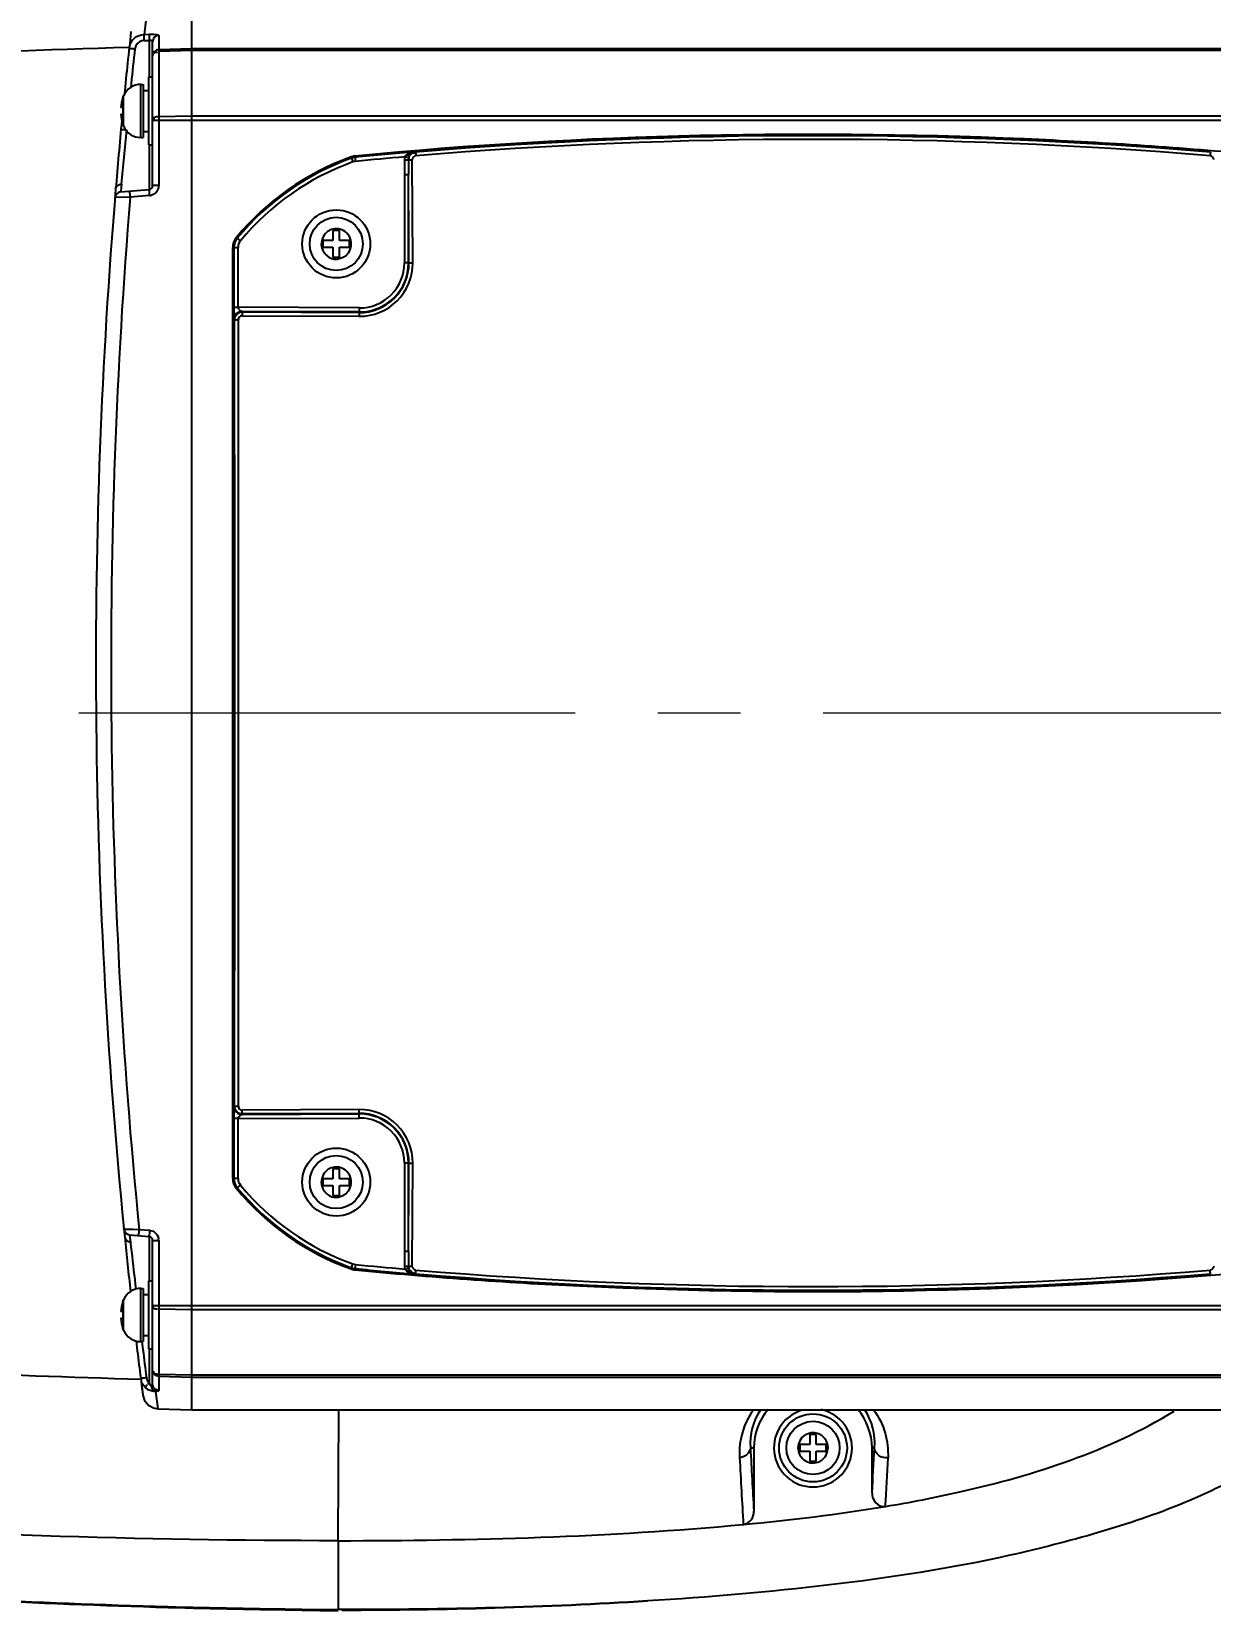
# Model space of a CAD drawing. Header units: millimetres. Extents: x 4061 to 8240, y 107 to 1541.
# Drawn here: x 6778.3 to 6823.5, y 1266.1 to 1326.7 of the extents above; entities that cross this region are included whole.
import ezdxf
from ezdxf import colors
from ezdxf.entities.mleader import LeaderData, LeaderLine
from ezdxf.math import Vec2, Vec3

# ---------------------------------------------------------------- set-up
doc = ezdxf.new("R2010")
doc.units = ezdxf.units.MM
doc.linetypes.add('CENTER2', pattern=[28.575, 19.05, -3.175, 3.175, -3.175])
doc.layers.add('中心线层', color=7, linetype='CENTER2', lineweight=0)
doc.layers.add('轮廓实线层', color=7, linetype='Continuous', lineweight=30)
doc.layers.add('尺寸标注', color=7, linetype='Continuous')
doc.styles.add('思源黑', font='SourceHanSansCN-Normal.ttf')
doc.dimstyles.new('尺寸标注_3_10比例', dxfattribs={"dimtxt": 7, "dimasz": 6, "dimexe": 2, "dimexo": 1.5, "dimgap": 1, "dimtad": 1, "dimdec": 1, "dimlfac": 3.333333, "dimdsep": 46, "dimtxsty": '思源黑', "dimcen": 0.09, "dimadec": 0, "dimazin": 0, "dimtp": 0.01, "dimtm": 0.01, "dimtfac": 1, "dimtdec": 1, "dimtofl": 0, "dimtmove": 0, "dimatfit": 3, "dimfxl": 0, "dimtolj": 1, "dimarcsym": 0})

# ---------------------------------------------------------------- blocks, each defined once
blk = doc.blocks.new('*D1366')
at = {"layer": 'Defpoints', "color": 0}
for p in [(6764.005, 1353.323), (6755.005, 1321.53), (6764.005, 1321.53)]:
    blk.add_point(p, dxfattribs=at)
at = {"layer": '轮廓实线层', "color": 0, "lineweight": -2}
for p, q in [((6755.005, 1323.03), (6755.005, 1355.323)), ((6764.005, 1323.03), (6764.005, 1355.323)), ((6749.005, 1353.323), (6743.005, 1353.323)), ((6770.005, 1353.323), (6787.732, 1353.323))]:
    blk.add_line(p, q, dxfattribs=at)
at = {"layer": '轮廓实线层', "color": 0}
for points in [[(6749.005, 1352.323), (6749.005, 1354.323), (6755.005, 1353.323)], [(6770.005, 1354.323), (6770.005, 1352.323), (6764.005, 1353.323)]]:
    blk.add_solid(points, dxfattribs=at)
at = {"layer": '轮廓实线层', "color": 0, "insert": (6781.869, 1357.953), "char_height": 7, "attachment_point": 5, "style": '思源黑'}
blk.add_mtext('\\A1;30', dxfattribs=at)

msp = doc.modelspace()

# ---------------------------------------------------------------- linework, layer by layer
for p, q in [((6782.651, 1327.209), (6782.578, 1326.568)), ((6784.405, 1273.79), (6784.405, 1327.271)), ((6782.567, 1326.33), (6782.768, 1326.335)), ((6782.58, 1326.568), (6782.781, 1326.572)), ((6782.768, 1326.335), (6782.768, 1324.935)), ((6782.94, 1326.415), (6782.905, 1326.292)), ((6782.905, 1320.769), (6782.905, 1326.292)), ((6783.137, 1326.529), (6783.137, 1320.769)), ((6783.137, 1325.988), (6784.405, 1326.032)), ((6784.405, 1325.944), (6783.137, 1325.914)), ((6784.405, 1326.032), (6936.355, 1326.032)), ((6936.355, 1325.944), (6784.405, 1325.944)), ((6782.755, 1322.326), (6782.755, 1324.935)), ((6782.755, 1324.935), (6782.905, 1324.935)), ((6782.083, 1324.688), (6782.066, 1324.522)), ((6782.452, 1322.61), (6782.452, 1324.65)), ((6782.452, 1324.65), (6782.542, 1324.65)), ((6782.542, 1324.65), (6782.542, 1322.61)), ((6782.542, 1324.415), (6782.755, 1324.415)), ((6781.767, 1323.758), (6781.683, 1323.758)), ((6781.762, 1324.14), (6781.788, 1324.207)), ((6781.767, 1324.14), (6781.762, 1324.14)), ((6781.788, 1324.204), (6781.788, 1324.207)), ((6781.788, 1323.053), (6781.788, 1324.204)), ((6781.683, 1323.503), (6781.767, 1323.503)), ((6781.788, 1323.053), (6781.762, 1323.12)), ((6781.762, 1323.12), (6781.767, 1323.12)), ((6782.905, 1323.278), (6936.355, 1323.278)), ((6784.405, 1323.431), (6783.137, 1323.409)), ((6936.355, 1323.431), (6784.405, 1323.431)), ((6782.452, 1322.61), (6782.542, 1322.61)), ((6782.542, 1322.846), (6782.755, 1322.846)), ((6782.755, 1322.325), (6782.905, 1322.325)), ((6782.768, 1322.326), (6782.768, 1320.62)), ((6792.998, 1322.05), (6792.976, 1322.056)), ((6790.522, 1321.864), (6790.591, 1321.673)), ((6790.667, 1321.896), (6790.687, 1321.694)), ((6792.573, 1321.753), (6792.726, 1321.752)), ((6792.736, 1321.827), (6792.589, 1321.867)), ((6792.892, 1317.806), (6792.873, 1321.76)), ((6781.704, 1320.822), (6781.68, 1320.559)), ((6783.137, 1320.769), (6782.905, 1320.769)), ((6792.571, 1321.192), (6792.571, 1317.798)), ((6792.571, 1321.192), (6792.727, 1321.192)), ((6792.727, 1317.798), (6792.727, 1321.192)), ((6781.502, 1320.306), (6781.459, 1320.305)), ((6782.041, 1320.316), (6781.502, 1320.306)), ((6781.677, 1320.525), (6782.768, 1320.62)), ((6781.68, 1320.559), (6781.677, 1320.525)), ((6782.781, 1320.381), (6782.041, 1320.316)), ((6789.828, 1319.04), (6789.828, 1318.658)), ((6790.083, 1319.04), (6789.828, 1319.04)), ((6790.083, 1318.658), (6790.083, 1319.04)), ((6785.98, 1282.666), (6785.98, 1318.394)), ((6785.98, 1318.394), (6786.183, 1318.394)), ((6786.027, 1318.394), (6786.027, 1316.097)), ((6786.275, 1318.648), (6786.119, 1318.778)), ((6786.183, 1316.097), (6786.183, 1318.394)), ((6789.445, 1318.658), (6789.445, 1318.403)), ((6789.828, 1318.658), (6789.445, 1318.658)), ((6789.445, 1318.403), (6789.828, 1318.403)), ((6789.828, 1318.403), (6789.828, 1318.02)), ((6790.465, 1318.658), (6790.083, 1318.658)), ((6790.083, 1318.02), (6790.083, 1318.403)), ((6790.083, 1318.403), (6790.465, 1318.403)), ((6790.465, 1318.403), (6790.465, 1318.658)), ((6789.828, 1318.02), (6790.083, 1318.02)), ((6792.743, 1317.798), (6792.571, 1317.798)), ((6786.027, 1316.097), (6786.183, 1316.097)), ((6790.837, 1316.073), (6786.183, 1316.097)), ((6786.33, 1315.945), (6786.338, 1315.941)), ((6790.836, 1315.917), (6786.338, 1315.941)), ((6786.348, 1315.916), (6786.347, 1315.773)), ((6786.348, 1315.916), (6790.836, 1315.893)), ((6790.836, 1315.893), (6790.835, 1315.75)), ((6790.837, 1316.073), (6790.836, 1315.917)), ((6790.836, 1315.917), (6790.836, 1315.893)), ((6786.036, 1315.65), (6786.037, 1315.642)), ((6786.037, 1315.642), (6786.047, 1315.616)), ((6786.197, 1285.438), (6786.197, 1315.623)), ((6786.347, 1315.773), (6790.835, 1315.75)), ((6786.027, 1284.963), (6786.027, 1282.666)), ((6786.183, 1284.963), (6786.027, 1284.963)), ((6786.037, 1285.418), (6786.047, 1285.444)), ((6786.183, 1284.963), (6790.837, 1284.987)), ((6786.183, 1282.666), (6786.183, 1284.963)), ((6786.338, 1285.12), (6790.836, 1285.143)), ((6790.835, 1285.31), (6786.347, 1285.287)), ((6786.348, 1285.144), (6786.347, 1285.287)), ((6790.836, 1285.167), (6786.348, 1285.144)), ((6790.837, 1284.987), (6790.835, 1285.31)), ((6792.571, 1283.262), (6792.571, 1279.868)), ((6792.571, 1283.262), (6792.743, 1283.262)), ((6792.727, 1279.868), (6792.727, 1283.262)), ((6792.873, 1279.3), (6792.892, 1283.255)), ((6786.183, 1282.666), (6785.98, 1282.666)), ((6789.445, 1282.658), (6789.445, 1282.403)), ((6789.828, 1282.658), (6789.445, 1282.658)), ((6789.828, 1283.04), (6789.828, 1282.658)), ((6790.083, 1283.04), (6789.828, 1283.04)), ((6790.083, 1282.658), (6790.083, 1283.04)), ((6790.465, 1282.658), (6790.083, 1282.658)), ((6790.465, 1282.403), (6790.465, 1282.658)), ((6786.119, 1282.283), (6786.275, 1282.412)), ((6789.445, 1282.403), (6789.828, 1282.403)), ((6789.828, 1282.403), (6789.828, 1282.02)), ((6789.828, 1282.02), (6790.083, 1282.02)), ((6790.083, 1282.02), (6790.083, 1282.403)), ((6790.083, 1282.403), (6790.465, 1282.403)), ((6781.804, 1280.721), (6781.801, 1280.75)), ((6781.977, 1280.719), (6782.164, 1280.717)), ((6782.164, 1280.717), (6782.387, 1280.714)), ((6782.387, 1280.714), (6782.781, 1280.679)), ((6782.022, 1280.506), (6782.768, 1280.44)), ((6782.022, 1280.506), (6782.035, 1280.385)), ((6782.035, 1280.385), (6782.051, 1280.239)), ((6782.768, 1280.44), (6782.768, 1278.735)), ((6782.905, 1274.768), (6782.905, 1280.291)), ((6782.905, 1280.291), (6783.137, 1280.291)), ((6783.137, 1280.291), (6783.137, 1274.531)), ((6792.727, 1279.868), (6792.571, 1279.868)), ((6790.522, 1279.196), (6790.591, 1279.388)), ((6790.687, 1279.366), (6790.667, 1279.164)), ((6792.573, 1279.307), (6792.726, 1279.308)), ((6792.589, 1279.193), (6792.736, 1279.233)), ((6792.976, 1279.004), (6792.998, 1279.011)), ((6782.452, 1276.41), (6782.452, 1278.45)), ((6782.452, 1278.45), (6782.542, 1278.45)), ((6782.542, 1278.45), (6782.542, 1276.41)), ((6782.755, 1276.126), (6782.755, 1278.735)), ((6782.755, 1278.735), (6782.905, 1278.735)), ((6781.762, 1277.94), (6781.788, 1278.007)), ((6781.767, 1277.94), (6781.762, 1277.94)), ((6781.788, 1278.004), (6781.788, 1278.007)), ((6781.788, 1276.853), (6781.788, 1278.004)), ((6782.542, 1278.215), (6782.755, 1278.215)), ((6936.355, 1277.782), (6782.905, 1277.782)), ((6781.767, 1277.558), (6781.683, 1277.558)), ((6781.683, 1277.303), (6781.767, 1277.303)), ((6784.405, 1277.629), (6783.137, 1277.651)), ((6936.355, 1277.629), (6784.405, 1277.629)), ((6781.788, 1276.853), (6781.762, 1276.92)), ((6781.762, 1276.92), (6781.767, 1276.92)), ((6782.542, 1276.646), (6782.755, 1276.646)), ((6782.452, 1276.41), (6782.542, 1276.41)), ((6782.495, 1276.415), (6782.533, 1276.099)), ((6782.755, 1276.125), (6782.905, 1276.125)), ((6782.768, 1276.126), (6782.768, 1274.822)), ((6782.447, 1275.004), (6782.529, 1274.359)), ((6782.937, 1274.651), (6782.905, 1274.768)), ((6784.405, 1275.116), (6783.137, 1275.147)), ((6784.405, 1275.029), (6783.137, 1275.072)), ((6936.355, 1275.116), (6784.405, 1275.116)), ((6936.355, 1275.029), (6784.405, 1275.029)), ((6783.018, 1274.495), (6783.104, 1273.835)), ((6783.103, 1273.835), (6784.405, 1273.79)), ((6784.405, 1273.79), (6936.355, 1273.79)), ((6790.036, 1273.781), (6790.019, 1268.769)), ((6808.128, 1272.84), (6808.128, 1272.458)), ((6808.383, 1272.84), (6808.128, 1272.84)), ((6808.383, 1272.458), (6808.383, 1272.84)), ((6805.852, 1272.33), (6805.985, 1272.33)), ((6805.985, 1272.33), (6805.985, 1269.904)), ((6807.746, 1272.458), (6807.746, 1272.203)), ((6808.128, 1272.458), (6807.746, 1272.458)), ((6808.766, 1272.458), (6808.383, 1272.458)), ((6808.766, 1272.203), (6808.766, 1272.458)), ((6810.521, 1270.602), (6810.521, 1272.33)), ((6810.521, 1272.33), (6810.621, 1272.33)), ((6807.746, 1272.203), (6808.128, 1272.203)), ((6808.128, 1272.203), (6808.128, 1271.82)), ((6808.128, 1271.82), (6808.383, 1271.82)), ((6808.383, 1271.82), (6808.383, 1272.203)), ((6808.383, 1272.203), (6808.766, 1272.203)), ((6790.024, 1268.769), (6790.024, 1266.125)), ((6790.176, 1266.125), (6790.024, 1266.125)), ((6790.176, 1266.096), (6790.176, 1266.125))]:
    msp.add_line(p, q)
for points in [[(6792.736, 1321.827), (6792.748, 1321.864), (6792.764, 1321.899), (6792.784, 1321.932)], [(6792.589, 1321.867), (6792.58, 1321.83), (6792.575, 1321.791), (6792.573, 1321.753)], [(6792.573, 1279.307), (6792.575, 1279.269), (6792.58, 1279.231), (6792.589, 1279.193)], [(6792.667, 1279.11), (6792.637, 1279.134), (6792.611, 1279.162), (6792.589, 1279.193)], [(6782.529, 1274.358), (6782.598, 1274.145), (6782.744, 1273.97)], [(6782.744, 1273.97), (6782.944, 1273.862), (6783.104, 1273.835)]]:
    msp.add_lwpolyline(points)
for centre, radius in [((6789.955, 1318.53), 1.305), ((6789.955, 1318.53), 1.02), ((6789.955, 1282.53), 1.305), ((6789.955, 1282.53), 1.02), ((6808.256, 1272.33), 1.305), ((6808.256, 1272.33), 1.02)]:
    msp.add_circle(centre, radius)
for centre, radius, start, end in [((7001.66, 1302.251), 220.94, 173.65299, 174.2846), ((6782.605, 1325.969), 0.605, 152.79504, 170.1488), ((6782.594, 1325.975), 0.592, 128.56987, 152.67874), ((6785.409, 1326.394), 2.641, 179.51129, 181.29184), ((6782.594, 1325.972), 0.593, 170.17153, 173.81445), ((7001.637, 1302.251), 220.698, 173.82006, 174.16521), ((6782.452, 1323.93), 0.72, 90, 157.38014), ((6783.172, 1323.63), 1.495, 160.04787, 175.10622), ((6783.172, 1323.63), 1.411, 174.81427, 185.18573), ((7001.66, 1302.251), 220.94, 174.54108, 175.22781), ((6783.172, 1323.63), 1.495, 184.89378, 199.95213), ((6964.268, 1304.04), 183.334, 174.09494, 174.74817), ((6782.452, 1323.33), 0.72, 202.61986, 270), ((6784.272, 1347.882), 25.092, 264.33356, 264.59222), ((6808.255, 1137.935), 184.746, 85.26292, 94.73728), ((6808.255, 1138.02), 184.52, 85.26097, 94.73924), ((6806.953, 1153.447), 169.188, 94.73847, 95.52211), ((6793.969, 1312.261), 10.203, 109.74515, 140.3036), ((6793.969, 1312.261), 10.156, 109.74515, 140.3036), ((6793.969, 1312.261), 10, 109.74515, 140.3036), ((6790.725, 1321.299), 0.6, 95.52493, 109.74515), ((6790.725, 1321.299), 0.553, 95.52493, 109.74515), ((6790.725, 1321.299), 0.397, 95.52493, 109.74515), ((6806.953, 1153.447), 169.032, 94.87473, 95.52211), ((6873.379, 1321.198), 80.807, 179.60646, 180.00429), ((6793.023, 1321.751), 0.297, 165.02562, 179.76525), ((6960.539, 1321.642), 167.813, 179.96248, 180.15368), ((6782.755, 1320.769), 0.15, 275, 0), ((6999.504, 1302.411), 218.778, 175.22256, 185.68199), ((6999.934, 1302.415), 218.627, 175.30333, 185.69661), ((6781.698, 1320.286), 0.24, 95, 175.30847), ((6782.747, 1320.766), 0.387, 275.06485, 284.99238), ((6789.955, 1318.531), 0.576, 115.18007, 129.02915), ((6789.954, 1318.524), 0.583, 67.94386, 76.10103), ((6789.954, 1318.529), 0.578, 6.5115, 37.09381), ((6786.58, 1318.394), 0.6, 140.3036, 180), ((6786.58, 1318.394), 0.553, 140.3036, 180), ((6786.58, 1318.394), 0.397, 140.3036, 180.00039), ((6789.939, 1318.517), 0.556, 215.38556, 222.48001), ((6790.846, 1317.797), 2.047, 269.70741, 0.25376), ((6790.846, 1317.79), 1.897, 269.69428, 0.26054), ((6790.846, 1317.798), 1.881, 269.70313, 0), ((6790.846, 1317.798), 1.725, 269.70313, 0), ((6809.88, 1316.079), 23.853, 179.95616, 180.33903), ((6798.102, 1316.017), 12.074, 180.37594, 180.6609), ((6786.347, 1315.623), 0.293, 89.82294, 130.15772), ((-3174.355, 1300.53), 9960.414, 359.9132208, 0.0867803), ((6786.203, 1312.35), 3.273, 90.09994, 90.82792), ((6804.137, 1284.998), 18.11, 179.67818, 180.11096), ((6799.693, 1285.023), 13.666, 179.30647, 179.6784), ((6786.345, 1285.441), 0.296, 229.81525, 240.23218), ((6786.203, 1288.711), 3.273, 269.17025, 269.90003), ((6790.846, 1283.264), 2.047, 359.74607, 90.29276), ((6790.846, 1283.271), 1.897, 359.73945, 90.30573), ((6790.846, 1283.262), 1.881, 0, 90.29687), ((6790.846, 1283.262), 1.725, 0, 90.29687), ((6786.58, 1282.666), 0.6, 180, 219.6964), ((6786.58, 1282.666), 0.553, 180, 219.6964), ((6786.58, 1282.666), 0.397, 179.9996, 219.6964), ((6789.955, 1282.531), 0.576, 115.18007, 129.02915), ((6789.954, 1282.524), 0.583, 67.94386, 76.10103), ((6789.954, 1282.529), 0.578, 6.5115, 37.09381), ((6793.969, 1288.8), 10.203, 219.6964, 250.25485), ((6793.969, 1288.8), 10.156, 219.6964, 250.25485), ((6793.969, 1288.8), 10, 219.6964, 250.25485), ((6789.939, 1282.517), 0.556, 215.38556, 222.48001), ((6782.043, 1280.745), 0.24, 185.68978, 265), ((6999.504, 1302.411), 218.778, 185.69856, 185.76738), ((7004.195, 1302.829), 223.487, 185.75312, 186.29768), ((6963.517, 1300.376), 182.58, 186.33211, 186.44894), ((6782.755, 1280.291), 0.15, 0, 85), ((6782.753, 1280.291), 0.384, 0.04309, 8.52344), ((6963.155, 1300.337), 182.215, 186.44965, 186.90532), ((6873.381, 1279.862), 80.809, 179.99572, 180.3934), ((6960.374, 1279.418), 167.648, 179.84623, 180.03755), ((6790.725, 1279.761), 0.6, 250.25485, 264.47507), ((6790.725, 1279.761), 0.553, 250.25485, 264.47507), ((6790.725, 1279.761), 0.397, 250.25485, 264.47507), ((6806.938, 1447.451), 169.025, 264.47752, 265.26192), ((6806.938, 1447.451), 168.869, 264.47752, 265.12553), ((6793.024, 1279.31), 0.298, 180.24734, 194.9371), ((6808.255, 1463.125), 184.746, 265.26272, 274.73708), ((6808.255, 1463.04), 184.52, 265.26076, 274.73903), ((6782.452, 1277.73), 0.72, 90, 157.38014), ((6783.172, 1277.43), 1.495, 160.04787, 175.10622), ((6783.172, 1277.43), 1.495, 184.89378, 199.95213), ((6783.172, 1277.43), 1.411, 174.81427, 185.18573), ((6782.452, 1277.13), 0.72, 202.61986, 270), ((7004.195, 1302.829), 223.487, 186.77961, 187.3189), ((7004.155, 1302.827), 223.228, 186.87656, 187.15196), ((6783.021, 1275.06), 0.571, 225.50071, 235.6541), ((6783.018, 1275.074), 0.355, 187.1948, 225.34521), ((6785.29, 1272.356), 3.527, 135.64077, 137.11128), ((6783.012, 1275.046), 0.555, 235.6461, 241.88666), ((6808.249, 1272.48), 2.402, 146.93397, 183.56889), ((6808.255, 1272.33), 1.5, 102.06576, 78.1173), ((6808.231, 1272.492), 2.396, 356.12504, 32.80138), ((7507.963, 1309.614), 703.101, 183.039655, 183.237683), ((6808.257, 1272.331), 0.578, 186.53968, 217.11165), ((6808.238, 1272.325), 0.594, 34.97126, 41.6162), ((5962.235, 1320.672), 849.762, 356.622063, 356.73877), ((7504.76, 1309.081), 700.306, 183.038778, 183.248749), ((6808.257, 1272.336), 0.583, 247.94939, 256.10169), ((6808.257, 1272.328), 0.574, 295.14673, 309.03559), ((5965.464, 1320.141), 847.048, 356.612059, 356.738475), ((6790.623, 1496.887), 230.794, 269.50498, 269.85108), ((6790.557, 1497.2), 231.076, 269.52201, 269.86785)]:
    msp.add_arc(centre, radius, start, end)
for points in [[(6782.281, 1326.172), (6782.249, 1326.124), (6782.228, 1326.067), (6782.222, 1326.01)], [(6782.225, 1326.438), (6782.323, 1326.517), (6782.454, 1326.564), (6782.58, 1326.568)], [(6782.567, 1326.33), (6782.458, 1326.327), (6782.341, 1326.263), (6782.281, 1326.172)], [(6782.905, 1326.292), (6782.905, 1326.34), (6782.816, 1326.338), (6782.768, 1326.335)], [(6783.137, 1326.529), (6783.061, 1326.527), (6782.979, 1326.48), (6782.941, 1326.415)], [(6783.137, 1325.988), (6783.027, 1325.985), (6782.905, 1325.863), (6782.905, 1325.753)], [(6792.667, 1321.95), (6792.707, 1321.979), (6792.753, 1322.001), (6792.799, 1322.018)], [(6792.784, 1321.932), (6792.827, 1321.988), (6792.917, 1322.051), (6792.979, 1322.016)], [(6792.799, 1322.018), (6792.856, 1322.038), (6792.916, 1322.051), (6792.976, 1322.056)], [(6793.01, 1321.91), (6792.943, 1321.904), (6792.873, 1321.828), (6792.873, 1321.76)], [(6823.637, 1321.76), (6823.637, 1321.828), (6823.567, 1321.904), (6823.5, 1321.91)], [(6783.137, 1320.769), (6783.137, 1320.706), (6783.12, 1320.64), (6783.09, 1320.584)], [(6792.743, 1317.798), (6792.738, 1318.929), (6792.733, 1320.061), (6792.727, 1321.192)], [(6782.767, 1320.589), (6782.769, 1320.519), (6782.775, 1320.45), (6782.781, 1320.381)], [(6783.09, 1320.584), (6783.06, 1320.528), (6783.015, 1320.479), (6782.962, 1320.444)], [(6789.592, 1318.978), (6789.442, 1318.857), (6789.355, 1318.627), (6789.386, 1318.436)], [(6789.955, 1319.107), (6789.871, 1319.107), (6789.786, 1319.088), (6789.71, 1319.052)], [(6790.094, 1319.09), (6790.049, 1319.101), (6790.002, 1319.107), (6789.955, 1319.107)], [(6790.415, 1318.878), (6790.354, 1318.959), (6790.267, 1319.026), (6790.173, 1319.064)], [(6789.386, 1318.436), (6789.4, 1318.35), (6789.435, 1318.265), (6789.486, 1318.195)], [(6790.329, 1318.089), (6790.468, 1318.206), (6790.549, 1318.415), (6790.529, 1318.595)], [(6789.529, 1318.141), (6789.619, 1318.043), (6789.746, 1317.961), (6789.878, 1317.946)], [(6790.03, 1317.952), (6790.083, 1317.964), (6790.134, 1317.987), (6790.186, 1318.007)], [(6786.037, 1315.642), (6786.037, 1315.742), (6786.101, 1315.852), (6786.188, 1315.9)], [(6786.188, 1315.9), (6786.234, 1315.926), (6786.287, 1315.941), (6786.338, 1315.941)], [(6786.047, 1315.616), (6786.047, 1315.701), (6786.09, 1315.791), (6786.154, 1315.846)], [(6786.347, 1315.773), (6786.297, 1315.774), (6786.242, 1315.742), (6786.217, 1315.698)], [(6786.037, 1285.418), (6786.037, 1285.318), (6786.101, 1285.208), (6786.189, 1285.16)], [(6786.154, 1285.215), (6786.089, 1285.269), (6786.047, 1285.36), (6786.047, 1285.444)], [(6786.189, 1285.16), (6786.234, 1285.135), (6786.287, 1285.119), (6786.338, 1285.12)], [(6786.197, 1285.438), (6786.197, 1285.387), (6786.229, 1285.332), (6786.273, 1285.307)], [(6786.348, 1285.144), (6786.296, 1285.144), (6786.243, 1285.158), (6786.198, 1285.184)], [(6792.727, 1279.868), (6792.733, 1281), (6792.738, 1282.131), (6792.743, 1283.262)], [(6789.592, 1282.978), (6789.442, 1282.857), (6789.355, 1282.627), (6789.386, 1282.436)], [(6789.955, 1283.107), (6789.871, 1283.107), (6789.786, 1283.088), (6789.71, 1283.052)], [(6790.094, 1283.09), (6790.049, 1283.101), (6790.002, 1283.107), (6789.955, 1283.107)], [(6790.415, 1282.878), (6790.354, 1282.959), (6790.267, 1283.026), (6790.173, 1283.064)], [(6790.329, 1282.089), (6790.468, 1282.206), (6790.549, 1282.415), (6790.529, 1282.595)], [(6789.386, 1282.436), (6789.4, 1282.35), (6789.435, 1282.265), (6789.486, 1282.195)], [(6789.529, 1282.141), (6789.619, 1282.043), (6789.746, 1281.961), (6789.878, 1281.946)], [(6790.03, 1281.952), (6790.083, 1281.964), (6790.134, 1281.987), (6790.186, 1282.007)], [(6782.781, 1280.679), (6782.844, 1280.674), (6782.908, 1280.651), (6782.962, 1280.616)], [(6782.962, 1280.616), (6783.014, 1280.582), (6783.06, 1280.532), (6783.09, 1280.477)], [(6792.799, 1279.043), (6792.753, 1279.059), (6792.707, 1279.082), (6792.667, 1279.11)], [(6792.976, 1279.004), (6792.916, 1279.01), (6792.856, 1279.023), (6792.799, 1279.043)], [(6792.998, 1279.011), (6792.927, 1279.017), (6792.826, 1279.06), (6792.822, 1279.131)], [(6793.01, 1279.151), (6792.943, 1279.156), (6792.873, 1279.233), (6792.873, 1279.3)], [(6823.637, 1279.3), (6823.637, 1279.233), (6823.567, 1279.156), (6823.5, 1279.151)], [(6783.137, 1275.072), (6783.027, 1275.076), (6782.905, 1275.197), (6782.905, 1275.306)], [(6782.62, 1274.653), (6782.562, 1274.71), (6782.499, 1274.776), (6782.481, 1274.856)], [(6783.137, 1274.531), (6783.059, 1274.534), (6782.975, 1274.583), (6782.937, 1274.651)], [(6783.02, 1274.495), (6782.928, 1274.491), (6782.832, 1274.514), (6782.75, 1274.557)], [(6783.02, 1274.495), (6782.954, 1274.507), (6782.902, 1274.574), (6782.88, 1274.637)], [(6806.528, 1273.803), (6806.188, 1273.405), (6805.985, 1272.853), (6805.985, 1272.33)], [(6810.521, 1272.33), (6810.521, 1272.853), (6810.318, 1273.405), (6809.978, 1273.803)], [(6808.181, 1272.908), (6808.128, 1272.896), (6808.077, 1272.873), (6808.025, 1272.853)], [(6808.682, 1272.72), (6808.594, 1272.819), (6808.461, 1272.878), (6808.332, 1272.908)], [(6805.852, 1272.33), (6805.847, 1272.143), (6805.619, 1271.969), (6805.433, 1271.955)], [(6807.881, 1272.771), (6807.743, 1272.654), (6807.662, 1272.445), (6807.682, 1272.265)], [(6808.619, 1271.882), (6808.769, 1272.004), (6808.857, 1272.233), (6808.825, 1272.424)], [(6808.825, 1272.424), (6808.81, 1272.51), (6808.775, 1272.594), (6808.725, 1272.666)], [(6807.796, 1271.982), (6807.857, 1271.901), (6807.944, 1271.834), (6808.038, 1271.796)], [(6808.117, 1271.77), (6808.162, 1271.759), (6808.209, 1271.753), (6808.256, 1271.753)], [(6808.256, 1271.753), (6808.339, 1271.753), (6808.425, 1271.772), (6808.501, 1271.808)], [(6805.585, 1269.394), (6807.407, 1269.565), (6809.227, 1269.783), (6811.033, 1270.084)], [(6790.024, 1268.769), (6795.215, 1268.776), (6800.417, 1268.907), (6805.585, 1269.393)], [(6801.906, 1266.457), (6798.002, 1266.214), (6794.088, 1266.118), (6790.176, 1266.125)], [(6801.907, 1266.446), (6798.003, 1266.198), (6794.088, 1266.095), (6790.176, 1266.096)]]:
    msp.add_open_spline(points, degree=3)
for points, knots in [([(6782.58, 1326.568), (6782.575, 1326.56), (6782.568, 1326.478), (6782.566, 1326.4), (6782.567, 1326.33)], [0, 0, 0, 0, 0.114442, 1, 1, 1, 1]), ([(6782.781, 1326.572), (6782.778, 1326.567), (6782.77, 1326.514), (6782.768, 1326.463), (6782.768, 1326.417)], [0, 0, 0, 0, 0.114099, 1, 1, 1, 1]), ([(6782.781, 1326.572), (6782.815, 1326.573), (6782.922, 1326.572), (6783.033, 1326.572), (6783.103, 1326.55)], [0, 0, 0, 0, 0.317016, 1, 1, 1, 1]), ([(6783.103, 1326.55), (6783.111, 1326.547), (6783.124, 1326.543), (6783.135, 1326.534), (6783.137, 1326.529)], [0, 0, 0, 0, 0.623887, 1, 1, 1, 1]), ([(6743.923, 1324.385), (6750.288, 1324.729), (6762.978, 1325.346), (6775.672, 1325.888), (6781.999, 1326.08)], [0, 0, 0, 0, 0.501709, 1, 1, 1, 1]), ([(6782.004, 1326.036), (6782.002, 1326.015), (6782.126, 1326.045), (6782.17, 1326.015), (6782.222, 1326.01)], [0, 0, 0, 0, 0.287893, 1, 1, 1, 1]), ([(6782.905, 1325.749), (6782.905, 1325.789), (6782.934, 1325.887), (6783.048, 1325.891), (6783.089, 1325.87)], [0, 0, 0, 0, 0.456995, 1, 1, 1, 1]), ([(6783.137, 1323.409), (6783.083, 1323.408), (6783.023, 1323.406), (6782.92, 1323.358), (6782.953, 1323.321), (6782.968, 1323.312)], [0, 0, 0, 0, 0.614467, 0.805294, 1, 1, 1, 1]), ([(6781.69, 1322.924), (6781.689, 1322.915), (6781.748, 1322.93), (6781.769, 1322.915), (6781.795, 1322.913)], [0, 0, 0, 0, 0.257506, 1, 1, 1, 1]), ([(6825.843, 1321.896), (6822.968, 1322.175), (6811.261, 1323.001), (6799.473, 1322.748), (6790.667, 1321.896)], [0, 0, 0, 0, 0.246151, 1, 1, 1, 1]), ([(6792.589, 1321.867), (6792.598, 1321.883), (6792.622, 1321.914), (6792.651, 1321.939), (6792.667, 1321.95)], [0, 0, 0, 0, 0.484057, 1, 1, 1, 1]), ([(6792.784, 1321.932), (6792.772, 1321.921), (6792.725, 1321.925), (6792.689, 1321.939), (6792.667, 1321.95)], [0, 0, 0, 0, 0.39509, 1, 1, 1, 1]), ([(6792.865, 1322.014), (6792.85, 1322.004), (6792.82, 1321.979), (6792.796, 1321.949), (6792.784, 1321.932)], [0, 0, 0, 0, 0.475434, 1, 1, 1, 1]), ([(6792.865, 1322.014), (6792.856, 1322.01), (6792.833, 1322.006), (6792.811, 1322.013), (6792.799, 1322.018)], [0, 0, 0, 0, 0.451272, 1, 1, 1, 1]), ([(6792.976, 1322.056), (6792.957, 1322.054), (6792.918, 1322.044), (6792.882, 1322.025), (6792.865, 1322.014)], [0, 0, 0, 0, 0.48718, 1, 1, 1, 1]), ([(6792.998, 1322.05), (6792.999, 1322.046), (6793.001, 1321.999), (6793.006, 1321.952), (6793.01, 1321.91)], [0, 0, 0, 0, 0.083664, 1, 1, 1, 1]), ([(6823.512, 1322.05), (6823.511, 1322.046), (6823.509, 1321.999), (6823.503, 1321.952), (6823.5, 1321.91)], [0, 0, 0, 0, 0.08337, 1, 1, 1, 1]), ([(6792.726, 1321.752), (6792.732, 1321.754), (6792.781, 1321.758), (6792.83, 1321.76), (6792.873, 1321.76)], [0, 0, 0, 0, 0.127153, 1, 1, 1, 1]), ([(6781.486, 1320.632), (6781.487, 1320.648), (6781.495, 1320.68), (6781.51, 1320.709), (6781.519, 1320.723)], [0, 0, 0, 0, 0.483915, 1, 1, 1, 1]), ([(6781.519, 1320.723), (6781.529, 1320.738), (6781.554, 1320.766), (6781.585, 1320.786), (6781.602, 1320.794)], [0, 0, 0, 0, 0.492677, 1, 1, 1, 1]), ([(6781.602, 1320.794), (6781.618, 1320.802), (6781.652, 1320.815), (6781.687, 1320.821), (6781.704, 1320.821)], [0, 0, 0, 0, 0.509543, 1, 1, 1, 1]), ([(6782.041, 1320.316), (6782.036, 1320.372), (6782.056, 1320.426), (6782.005, 1320.553), (6782.028, 1320.555)], [0, 0, 0, 0, 0.706582, 1, 1, 1, 1]), ([(6782.768, 1320.62), (6782.766, 1320.62), (6782.769, 1320.604), (6782.767, 1320.596), (6782.767, 1320.589)], [0, 0, 0, 0, 0.258862, 1, 1, 1, 1]), ([(6782.962, 1320.444), (6782.944, 1320.432), (6782.907, 1320.412), (6782.867, 1320.398), (6782.847, 1320.393)], [0, 0, 0, 0, 0.500208, 1, 1, 1, 1]), ([(6789.878, 1317.946), (6789.891, 1317.944), (6789.917, 1317.944), (6789.943, 1317.949), (6789.955, 1317.953)], [0, 0, 0, 0, 0.501922, 1, 1, 1, 1]), ([(6789.955, 1317.953), (6789.967, 1317.949), (6789.992, 1317.946), (6790.017, 1317.949), (6790.03, 1317.952)], [0, 0, 0, 0, 0.493059, 1, 1, 1, 1]), ([(6790.186, 1318.007), (6790.2, 1318.013), (6790.229, 1318.025), (6790.257, 1318.039), (6790.27, 1318.047)], [0, 0, 0, 0, 0.502353, 1, 1, 1, 1]), ([(6790.27, 1318.047), (6790.281, 1318.053), (6790.301, 1318.066), (6790.32, 1318.081), (6790.329, 1318.089)], [0, 0, 0, 0, 0.497102, 1, 1, 1, 1]), ([(6792.743, 1317.798), (6792.747, 1317.801), (6792.799, 1317.801), (6792.847, 1317.805), (6792.892, 1317.806)], [0, 0, 0, 0, 0.098926, 1, 1, 1, 1]), ([(6786.028, 1315.878), (6786.029, 1315.854), (6786.03, 1315.778), (6786.03, 1315.702), (6786.036, 1315.65)], [0, 0, 0, 0, 0.3128, 1, 1, 1, 1]), ([(6786.183, 1316.097), (6786.183, 1316.076), (6786.2, 1316.036), (6786.228, 1316.005), (6786.243, 1315.993)], [0, 0, 0, 0, 0.511681, 1, 1, 1, 1]), ([(6786.243, 1315.993), (6786.258, 1315.981), (6786.286, 1315.963), (6786.317, 1315.95), (6786.33, 1315.945)], [0, 0, 0, 0, 0.568805, 1, 1, 1, 1]), ([(6786.047, 1315.616), (6786.054, 1315.624), (6786.098, 1315.614), (6786.13, 1315.622), (6786.156, 1315.622)], [0, 0, 0, 0, 0.285152, 1, 1, 1, 1]), ([(6786.217, 1315.698), (6786.211, 1315.687), (6786.201, 1315.662), (6786.197, 1315.636), (6786.197, 1315.623)], [0, 0, 0, 0, 0.500018, 1, 1, 1, 1]), ([(6786.037, 1285.418), (6786.034, 1285.411), (6786.037, 1285.331), (6786.029, 1285.257), (6786.028, 1285.189)], [0, 0, 0, 0, 0.10994, 1, 1, 1, 1]), ([(6786.047, 1285.444), (6786.054, 1285.436), (6786.098, 1285.446), (6786.13, 1285.438), (6786.156, 1285.438)], [0, 0, 0, 0, 0.285114, 1, 1, 1, 1]), ([(6786.188, 1284.99), (6786.186, 1284.986), (6786.184, 1284.977), (6786.183, 1284.968), (6786.183, 1284.963)], [0, 0, 0, 0, 0.499428, 1, 1, 1, 1]), ([(6786.338, 1285.12), (6786.331, 1285.113), (6786.264, 1285.099), (6786.205, 1285.045), (6786.188, 1284.99)], [0, 0, 0, 0, 0.140086, 1, 1, 1, 1]), ([(6786.273, 1285.307), (6786.284, 1285.3), (6786.308, 1285.29), (6786.334, 1285.287), (6786.347, 1285.287)], [0, 0, 0, 0, 0.500259, 1, 1, 1, 1]), ([(6792.743, 1283.262), (6792.747, 1283.26), (6792.799, 1283.259), (6792.847, 1283.255), (6792.892, 1283.255)], [0, 0, 0, 0, 0.098926, 1, 1, 1, 1]), ([(6789.878, 1281.946), (6789.891, 1281.944), (6789.917, 1281.944), (6789.943, 1281.949), (6789.955, 1281.953)], [0, 0, 0, 0, 0.501922, 1, 1, 1, 1]), ([(6789.955, 1281.953), (6789.967, 1281.949), (6789.992, 1281.946), (6790.017, 1281.949), (6790.03, 1281.952)], [0, 0, 0, 0, 0.493059, 1, 1, 1, 1]), ([(6790.186, 1282.007), (6790.2, 1282.013), (6790.229, 1282.025), (6790.257, 1282.039), (6790.27, 1282.047)], [0, 0, 0, 0, 0.502353, 1, 1, 1, 1]), ([(6790.27, 1282.047), (6790.281, 1282.053), (6790.301, 1282.066), (6790.32, 1282.081), (6790.329, 1282.089)], [0, 0, 0, 0, 0.497102, 1, 1, 1, 1]), ([(6781.804, 1280.721), (6781.805, 1280.706), (6781.896, 1280.742), (6781.934, 1280.72), (6781.977, 1280.719)], [0, 0, 0, 0, 0.260201, 1, 1, 1, 1]), ([(6782.374, 1280.475), (6782.351, 1280.477), (6782.401, 1280.604), (6782.382, 1280.658), (6782.387, 1280.714)], [0, 0, 0, 0, 0.293418, 1, 1, 1, 1]), ([(6781.833, 1280.426), (6781.835, 1280.41), (6781.843, 1280.377), (6781.86, 1280.347), (6781.87, 1280.333)], [0, 0, 0, 0, 0.483394, 1, 1, 1, 1]), ([(6781.87, 1280.333), (6781.88, 1280.318), (6781.905, 1280.291), (6781.937, 1280.271), (6781.954, 1280.263)], [0, 0, 0, 0, 0.492273, 1, 1, 1, 1]), ([(6781.954, 1280.263), (6781.97, 1280.256), (6782.001, 1280.244), (6782.035, 1280.239), (6782.051, 1280.238)], [0, 0, 0, 0, 0.508675, 1, 1, 1, 1]), ([(6782.781, 1280.679), (6782.776, 1280.623), (6782.795, 1280.569), (6782.745, 1280.442), (6782.768, 1280.44)], [0, 0, 0, 0, 0.706583, 1, 1, 1, 1]), ([(6783.09, 1280.477), (6783.101, 1280.457), (6783.119, 1280.414), (6783.129, 1280.37), (6783.133, 1280.347)], [0, 0, 0, 0, 0.500335, 1, 1, 1, 1]), ([(6790.667, 1279.164), (6793.542, 1278.886), (6805.25, 1278.059), (6817.038, 1278.312), (6825.843, 1279.164)], [0, 0, 0, 0, 0.246151, 1, 1, 1, 1]), ([(6792.784, 1279.128), (6792.772, 1279.139), (6792.725, 1279.135), (6792.689, 1279.122), (6792.667, 1279.11)], [0, 0, 0, 0, 0.389049, 1, 1, 1, 1]), ([(6792.726, 1279.308), (6792.732, 1279.307), (6792.781, 1279.302), (6792.83, 1279.301), (6792.873, 1279.3)], [0, 0, 0, 0, 0.127144, 1, 1, 1, 1]), ([(6792.736, 1279.233), (6792.741, 1279.214), (6792.754, 1279.177), (6792.773, 1279.144), (6792.784, 1279.128)], [0, 0, 0, 0, 0.515536, 1, 1, 1, 1]), ([(6792.784, 1279.128), (6792.796, 1279.112), (6792.82, 1279.082), (6792.85, 1279.057), (6792.865, 1279.047)], [0, 0, 0, 0, 0.524575, 1, 1, 1, 1]), ([(6792.865, 1279.047), (6792.856, 1279.051), (6792.833, 1279.054), (6792.811, 1279.048), (6792.799, 1279.043)], [0, 0, 0, 0, 0.46087, 1, 1, 1, 1]), ([(6792.865, 1279.047), (6792.882, 1279.035), (6792.918, 1279.016), (6792.957, 1279.006), (6792.976, 1279.004)], [0, 0, 0, 0, 0.512739, 1, 1, 1, 1]), ([(6792.998, 1279.011), (6792.999, 1279.014), (6793.001, 1279.062), (6793.006, 1279.108), (6793.01, 1279.151)], [0, 0, 0, 0, 0.08337, 1, 1, 1, 1]), ([(6823.512, 1279.011), (6823.511, 1279.014), (6823.509, 1279.062), (6823.503, 1279.108), (6823.5, 1279.151)], [0, 0, 0, 0, 0.083663, 1, 1, 1, 1]), ([(6782.905, 1277.774), (6782.905, 1277.726), (6782.987, 1277.652), (6783.063, 1277.674), (6783.089, 1277.684)], [0, 0, 0, 0, 0.633043, 1, 1, 1, 1]), ([(6743.929, 1276.673), (6751.385, 1276.268), (6764.222, 1275.657), (6777.063, 1275.126), (6782.446, 1274.968)], [0, 0, 0, 0, 0.581022, 1, 1, 1, 1]), ([(6783.137, 1275.147), (6783.083, 1275.148), (6783.013, 1275.153), (6782.921, 1275.219), (6782.952, 1275.263), (6782.968, 1275.277)], [0, 0, 0, 0, 0.575202, 0.776098, 1, 1, 1, 1]), ([(6782.447, 1275.004), (6782.444, 1275.025), (6782.569, 1274.997), (6782.612, 1275.028), (6782.664, 1275.034)], [0, 0, 0, 0, 0.287922, 1, 1, 1, 1]), ([(6782.481, 1274.856), (6782.477, 1274.876), (6782.474, 1274.92), (6782.486, 1274.962), (6782.495, 1274.983)], [0, 0, 0, 0, 0.473256, 1, 1, 1, 1]), ([(6782.621, 1274.653), (6782.623, 1274.666), (6782.659, 1274.699), (6782.685, 1274.734), (6782.706, 1274.756)], [0, 0, 0, 0, 0.305092, 1, 1, 1, 1]), ([(6782.768, 1274.822), (6782.779, 1274.796), (6782.797, 1274.755), (6782.844, 1274.728), (6782.86, 1274.733)], [0, 0, 0, 0, 0.622737, 1, 1, 1, 1]), ([(6782.86, 1274.733), (6782.872, 1274.736), (6782.891, 1274.742), (6782.905, 1274.761), (6782.905, 1274.768)], [0, 0, 0, 0, 0.605236, 1, 1, 1, 1]), ([(6782.88, 1274.637), (6782.874, 1274.652), (6782.865, 1274.684), (6782.861, 1274.717), (6782.86, 1274.733)], [0, 0, 0, 0, 0.509933, 1, 1, 1, 1]), ([(6783.137, 1274.531), (6783.137, 1274.522), (6783.09, 1274.491), (6783.046, 1274.501), (6783.011, 1274.502)], [0, 0, 0, 0, 0.205999, 1, 1, 1, 1]), ([(6828.548, 1273.79), (6827.613, 1273.088), (6825.695, 1271.744), (6822.556, 1270.147), (6819.219, 1269.047), (6814.689, 1267.877), (6808.9, 1266.99), (6804.239, 1266.602), (6801.906, 1266.457)], [0, 0, 0, 0, 0.125055, 0.249949, 0.375009, 0.49996, 0.750038, 1, 1, 1, 1]), ([(6805.972, 1273.792), (6805.869, 1273.65), (6805.536, 1273.094), (6805.404, 1272.425), (6805.433, 1271.955)], [0, 0, 0, 0, 0.27193, 1, 1, 1, 1]), ([(6810.58, 1273.791), (6810.778, 1273.522), (6811.085, 1272.927), (6811.139, 1272.266), (6811.136, 1271.949)], [0, 0, 0, 0, 0.513221, 1, 1, 1, 1]), ([(6811.033, 1270.084), (6811.991, 1270.244), (6815.812, 1270.983), (6819.618, 1272.213), (6822.118, 1273.74)], [0, 0, 0, 0, 0.248986, 1, 1, 1, 1]), ([(6808.025, 1272.853), (6808.011, 1272.847), (6807.982, 1272.836), (6807.954, 1272.821), (6807.941, 1272.813)], [0, 0, 0, 0, 0.502353, 1, 1, 1, 1]), ([(6808.256, 1272.907), (6808.244, 1272.911), (6808.219, 1272.915), (6808.194, 1272.911), (6808.181, 1272.908)], [0, 0, 0, 0, 0.493074, 1, 1, 1, 1]), ([(6808.332, 1272.908), (6808.319, 1272.911), (6808.294, 1272.915), (6808.267, 1272.911), (6808.256, 1272.907)], [0, 0, 0, 0, 0.507426, 1, 1, 1, 1]), ([(6807.941, 1272.813), (6807.93, 1272.807), (6807.91, 1272.794), (6807.891, 1272.779), (6807.881, 1272.771)], [0, 0, 0, 0, 0.497104, 1, 1, 1, 1]), ([(6811.136, 1271.949), (6811.014, 1271.936), (6810.762, 1271.99), (6810.624, 1272.221), (6810.621, 1272.33)], [0, 0, 0, 0, 0.52905, 1, 1, 1, 1]), ([(6790.024, 1268.769), (6782.44, 1268.758), (6767.38, 1269.333), (6752.357, 1270.407), (6744.906, 1271.027)], [0, 0, 0, 0, 0.503572, 1, 1, 1, 1]), ([(6810.521, 1270.602), (6810.521, 1270.467), (6810.607, 1270.185), (6810.902, 1270.063), (6811.033, 1270.084)], [0, 0, 0, 0, 0.504658, 1, 1, 1, 1]), ([(6805.585, 1269.394), (6805.699, 1269.405), (6805.922, 1269.547), (6805.985, 1269.787), (6805.985, 1269.904)], [0, 0, 0, 0, 0.49674, 1, 1, 1, 1]), ([(6788.629, 1266.102), (6786.922, 1266.116), (6780.151, 1266.249), (6773.386, 1266.605), (6768.333, 1266.933)], [0, 0, 0, 0, 0.252164, 1, 1, 1, 1]), ([(6788.63, 1266.132), (6786.912, 1266.147), (6780.141, 1266.279), (6773.377, 1266.635), (6768.335, 1266.962)], [0, 0, 0, 0, 0.253728, 1, 1, 1, 1])]:
    msp.add_open_spline(points, degree=3, knots=knots)
at = {"layer": '中心线层'}
msp.add_line((6665.771, 1300.53), (7047.216, 1300.53), dxfattribs=at)

# ---------------------------------------------------------------- dimensions: what is measured, and where the dimension line sits
at = {"layer": '轮廓实线层'}
dim = msp.add_linear_dim(base=(6764.005, 1353.323), p1=(6755.005, 1321.53), p2=(6764.005, 1321.53), dimstyle='尺寸标注_3_10比例', dxfattribs=at)
dim.commit()
dim.dimension.update_dxf_attribs({"geometry": '*D1366', "text_midpoint": (6781.869, 1353.323), "dimtype": 160})

# ---------------------------------------------------------------- leaders
at = {"layer": '尺寸标注'}
ml = msp.add_multileader_mtext('Standard', dxfattribs=at)
ml.set_content('{\\A1;\\C256;φ6 {\\H0.7x;\\S+0.018^  0;}Penetration（locating hole）}', style='思源黑')
ml.set_leader_properties()
ml.build(insert=Vec2(0, 0))
ml.multileader.update_dxf_attribs({"text_left_attachment_type": 5, "text_right_attachment_type": 5, "dogleg_length": 1, "arrow_head_size": 6})
ctx = ml.context
ctx.base_point, ctx.char_height, ctx.arrow_head_size, ctx.plane_origin = Vec3(6761.375, 1369.904), 7, 6, Vec3(6942.949, 1322.52)
ctx.left_attachment, ctx.right_attachment, ctx.text_align_type = 5, 5, 2
notes = []
notes.append((ctx, [(0, (1, 1, 0), (6922.568, 1369.904), (-1, 0), 1, [(0, [(6942.949, 1322.52)], 0, [])])]))
ctx.mtext.insert, ctx.mtext.alignment, ctx.mtext.flow_direction = Vec3(6919.568, 1384.091), 3, 5
ml = msp.add_multileader_mtext('Standard', dxfattribs=at)
ml.set_content('8×M4 {\\A1;\\C256;depth }10', style='思源黑')
ml.set_leader_properties()
ml.build(insert=Vec2(0, 0))
ml.multileader.update_dxf_attribs({"text_left_attachment_type": 5, "text_right_attachment_type": 5, "dogleg_length": 1, "arrow_head_size": 6})
ctx = ml.context
ctx.base_point, ctx.char_height, ctx.arrow_head_size, ctx.plane_origin = Vec3(6777.883, 1248.598), 7, 6, Vec3(6763.887, 1280.347)
ctx.left_attachment, ctx.right_attachment = 5, 5
notes.append((ctx, [(0, (1, 1, 0), (6776.883, 1248.598), (1, 0), 1, [(0, [(6763.887, 1280.347)], 0, [])])]))
ctx.mtext.insert, ctx.mtext.flow_direction = Vec3(6779.883, 1258.428), 5
for ctx, leaders in notes:
    for number, flags, end, landing, length, lines in leaders:
        leader = LeaderData()
        leader.index, (leader.has_last_leader_line, leader.has_dogleg_vector, leader.attachment_direction) = number, flags
        leader.last_leader_point, leader.dogleg_vector, leader.dogleg_length = Vec3(end), Vec3(landing), length
        for number, points, colour, breaks in lines:
            line = LeaderLine()
            line.index, line.vertices, line.color, line.breaks = number, Vec3.list(points), colors.encode_raw_color(colour), breaks
            leader.lines.append(line)
        ctx.leaders.append(leader)

doc.saveas('drawing.dxf')
